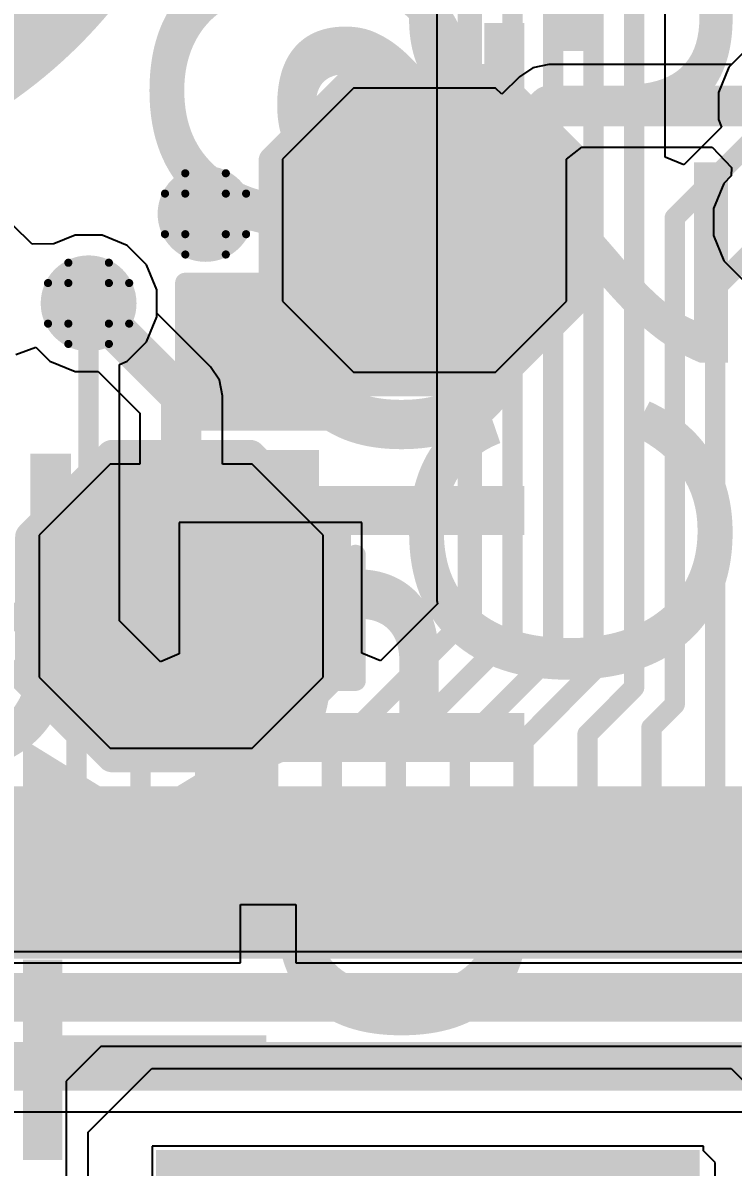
# Model space of a CAD drawing. Header units: inches. Extents: x -1 to 13, y -1.6 to 0.5.
# Drawn here: x 2.533 to 2.7081, y -0.3628 to -0.0809 of the extents above; entities that cross this region are included whole.
import ezdxf

# ---------------------------------------------------------------- set-up
doc = ezdxf.new("R2010")
doc.units = ezdxf.units.IN
doc.header["$MEASUREMENT"] = 0
for name, color, linetype in [('Bottom Layer', 5, 'Continuous'), ('Bottom Overlay', 54, 'Continuous'), ('Bottom Paste', 16, 'Continuous'), ('Bottom Solder', 6, 'Continuous'), ('Drill Drawing', 1, 'Continuous'), ('Multi-Layer', 9, 'Continuous'), ('Pad Holes', 156, 'Continuous'), ('Top Glue Points', 56, 'Continuous'), ('Top Layer', 1, 'Continuous'), ('Top Overlay', 2, 'Continuous'), ('Top Paste', 8, 'Continuous'), ('Top Solder', 216, 'Continuous'), ('Via Holes', 16, 'Continuous')]:
    doc.layers.add(name, color=color, linetype=linetype)
doc.styles.add('Arial', font='', dxfattribs={"height": 0.2})
doc.styles.add('Arial_Bold', font='', dxfattribs={"height": 0.2})
doc.styles.get('Arial').set_extended_font_data('Arial')
doc.styles.get('Arial_Bold').set_extended_font_data('Arial', bold=True)

# ---------------------------------------------------------------- blocks, each defined once
blk = doc.blocks.new('SPACER_5')
at = {"layer": 'Bottom Layer'}
h = blk.add_hatch(color=5, dxfattribs=at)
edge = h.paths.add_edge_path()
edge.add_arc((0, 0), 0.1181102, 0, 360)
at = {"layer": 'Bottom Solder'}
h = blk.add_hatch(color=6, dxfattribs=at)
edge = h.paths.add_edge_path()
edge.add_arc((0, 0), 0.1221102, 0, 360)
at = {"layer": 'Multi-Layer'}
h = blk.add_hatch(color=9, dxfattribs=at)
edge = h.paths.add_edge_path()
edge.add_arc((0, 0), 0.1181102, 0, 360)
at = {"layer": 'Pad Holes'}
h = blk.add_hatch(color=7, dxfattribs=at)
edge = h.paths.add_edge_path()
edge.add_arc((0, 0), 0.0728346, 0, 360)
at = {"layer": 'Top Layer'}
h = blk.add_hatch(color=1, dxfattribs=at)
edge = h.paths.add_edge_path()
edge.add_arc((0, 0), 0.1181102, 0, 360)
at = {"layer": 'Top Solder'}
h = blk.add_hatch(color=216, dxfattribs=at)
edge = h.paths.add_edge_path()
edge.add_arc((0, 0), 0.1221102, 0, 360)
blk = doc.blocks.new('CAP_0603_42')
at = {"layer": 'Top Layer'}
for points in [[(-0.015, 0.0175), (-0.015, -0.0175), (-0.045, -0.0175), (-0.045, 0.0175)], [(0.045, 0.0175), (0.045, -0.0175), (0.015, -0.0175), (0.015, 0.0175)]]:
    blk.add_hatch(color=1, dxfattribs=at).paths.add_polyline_path(points)
at = {"layer": 'Top Paste'}
for points in [[(-0.015, 0.0175), (-0.015, -0.0175), (-0.045, -0.0175), (-0.045, 0.0175)], [(0.045, 0.0175), (0.045, -0.0175), (0.015, -0.0175), (0.015, 0.0175)]]:
    blk.add_hatch(color=8, dxfattribs=at).paths.add_polyline_path(points)
at = {"layer": 'Top Solder'}
for points in [[(-0.0126378, 0.0198622), (-0.0126378, -0.0198622), (-0.0473622, -0.0198622), (-0.0473622, 0.0198622)], [(0.0473622, 0.0198622), (0.0473622, -0.0198622), (0.0126378, -0.0198622), (0.0126378, 0.0198622)]]:
    blk.add_hatch(color=216, dxfattribs=at).paths.add_polyline_path(points)
at = {"layer": 'Top Overlay', "const_width": 0.005}
for points in [[(-0.049, -0.021), (-0.049, 0.021)], [(-0.018, 0.021), (-0.049, 0.021)], [(0.049, 0.021), (0.018, 0.021)], [(0.049, -0.021), (0.049, 0.021)], [(-0.018, -0.021), (-0.049, -0.021)], [(0.049, -0.021), (0.018, -0.021)]]:
    blk.add_lwpolyline(points, dxfattribs=at)
at = {"layer": 'Top Overlay', "const_width": 0.0025}
for points in [[(-0.05025, 0.021, 1), (-0.04775, 0.021, 1)], [(-0.05025, 0.021, 1), (-0.04775, 0.021, 1)], [(-0.01925, 0.021, 1), (-0.01675, 0.021, 1)], [(0.01675, 0.021, 1), (0.01925, 0.021, 1)], [(0.04775, 0.021, 1), (0.05025, 0.021, 1)], [(0.04775, 0.021, 1), (0.05025, 0.021, 1)], [(-0.05025, -0.021, 1), (-0.04775, -0.021, 1)], [(-0.05025, -0.021, 1), (-0.04775, -0.021, 1)], [(-0.01925, -0.021, 1), (-0.01675, -0.021, 1)], [(0.01675, -0.021, 1), (0.01925, -0.021, 1)], [(0.04775, -0.021, 1), (0.05025, -0.021, 1)], [(0.04775, -0.021, 1), (0.05025, -0.021, 1)]]:
    blk.add_lwpolyline(points, format="xyb", close=True, dxfattribs=at)
blk = doc.blocks.new('TEST_POINT_B_79')
at = {"layer": 'Bottom Layer'}
blk.add_hatch(color=5, dxfattribs=at).paths.add_polyline_path([(0.015, 0.03), (-0.015, 0.03), (-0.03, 0.015), (-0.03, -0.015), (-0.015, -0.03), (0.015, -0.03), (0.03, -0.015), (0.03, 0.015)])
at = {"layer": 'Bottom Paste'}
blk.add_hatch(color=16, dxfattribs=at).paths.add_polyline_path([(0.015, 0.03), (-0.015, 0.03), (-0.03, 0.015), (-0.03, -0.015), (-0.015, -0.03), (0.015, -0.03), (0.03, -0.015), (0.03, 0.015)])
at = {"layer": 'Bottom Solder'}
blk.add_hatch(color=6, dxfattribs=at).paths.add_polyline_path([(0.017, 0.034), (-0.017, 0.034), (-0.034, 0.017), (-0.034, -0.017), (-0.017, -0.034), (0.017, -0.034), (0.034, -0.017), (0.034, 0.017)])
at = {"layer": 'Bottom Overlay', "const_width": 0.007874}
for points in [[(-0.017, 0.037), (-0.037, 0.017)], [(0.017, 0.037), (-0.017, 0.037)], [(0.037, 0.017), (0.017, 0.037)], [(-0.037, 0.017), (-0.037, -0.017)], [(0.037, 0.017), (0.037, -0.017)], [(-0.017, -0.037), (-0.037, -0.017)], [(0.037, -0.017), (0.017, -0.037)], [(0.017, -0.037), (-0.017, -0.037)]]:
    blk.add_lwpolyline(points, dxfattribs=at)
at = {"layer": 'Bottom Overlay', "const_width": 0.003937}
for points in [[(-0.0189685, 0.037, 1), (-0.0150315, 0.037, 1)], [(-0.0189685, 0.037, 1), (-0.0150315, 0.037, 1)], [(0.0150315, 0.037, 1), (0.0189685, 0.037, 1)], [(0.0150315, 0.037, 1), (0.0189685, 0.037, 1)], [(-0.0389685, 0.017, 1), (-0.0350315, 0.017, 1)], [(-0.0389685, 0.017, 1), (-0.0350315, 0.017, 1)], [(0.0350315, 0.017, 1), (0.0389685, 0.017, 1)], [(0.0350315, 0.017, 1), (0.0389685, 0.017, 1)], [(-0.0389685, -0.017, 1), (-0.0350315, -0.017, 1)], [(-0.0389685, -0.017, 1), (-0.0350315, -0.017, 1)], [(0.0350315, -0.017, 1), (0.0389685, -0.017, 1)], [(0.0350315, -0.017, 1), (0.0389685, -0.017, 1)], [(-0.0189685, -0.037, 1), (-0.0150315, -0.037, 1)], [(-0.0189685, -0.037, 1), (-0.0150315, -0.037, 1)], [(0.0150315, -0.037, 1), (0.0189685, -0.037, 1)], [(0.0150315, -0.037, 1), (0.0189685, -0.037, 1)]]:
    blk.add_lwpolyline(points, format="xyb", close=True, dxfattribs=at)
blk = doc.blocks.new('TEST_POINT_B_93')
at = {"layer": 'Bottom Layer'}
blk.add_hatch(color=5, dxfattribs=at).paths.add_polyline_path([(0.015, 0.03), (-0.015, 0.03), (-0.03, 0.015), (-0.03, -0.015), (-0.015, -0.03), (0.015, -0.03), (0.03, -0.015), (0.03, 0.015)])
at = {"layer": 'Bottom Paste'}
blk.add_hatch(color=16, dxfattribs=at).paths.add_polyline_path([(0.015, 0.03), (-0.015, 0.03), (-0.03, 0.015), (-0.03, -0.015), (-0.015, -0.03), (0.015, -0.03), (0.03, -0.015), (0.03, 0.015)])
at = {"layer": 'Bottom Solder'}
blk.add_hatch(color=6, dxfattribs=at).paths.add_polyline_path([(0.017, 0.034), (-0.017, 0.034), (-0.034, 0.017), (-0.034, -0.017), (-0.017, -0.034), (0.017, -0.034), (0.034, -0.017), (0.034, 0.017)])
at = {"layer": 'Bottom Overlay', "const_width": 0.007874}
for points in [[(-0.017, 0.037), (-0.037, 0.017)], [(0.017, 0.037), (-0.017, 0.037)], [(0.037, 0.017), (0.017, 0.037)], [(-0.037, 0.017), (-0.037, -0.017)], [(0.037, 0.017), (0.037, -0.017)], [(-0.017, -0.037), (-0.037, -0.017)], [(0.037, -0.017), (0.017, -0.037)], [(0.017, -0.037), (-0.017, -0.037)]]:
    blk.add_lwpolyline(points, dxfattribs=at)
at = {"layer": 'Bottom Overlay', "const_width": 0.003937}
for points in [[(-0.0189685, 0.037, 1), (-0.0150315, 0.037, 1)], [(-0.0189685, 0.037, 1), (-0.0150315, 0.037, 1)], [(0.0150315, 0.037, 1), (0.0189685, 0.037, 1)], [(0.0150315, 0.037, 1), (0.0189685, 0.037, 1)], [(-0.0389685, 0.017, 1), (-0.0350315, 0.017, 1)], [(-0.0389685, 0.017, 1), (-0.0350315, 0.017, 1)], [(0.0350315, 0.017, 1), (0.0389685, 0.017, 1)], [(0.0350315, 0.017, 1), (0.0389685, 0.017, 1)], [(-0.0389685, -0.017, 1), (-0.0350315, -0.017, 1)], [(-0.0389685, -0.017, 1), (-0.0350315, -0.017, 1)], [(0.0350315, -0.017, 1), (0.0389685, -0.017, 1)], [(0.0350315, -0.017, 1), (0.0389685, -0.017, 1)], [(-0.0189685, -0.037, 1), (-0.0150315, -0.037, 1)], [(-0.0189685, -0.037, 1), (-0.0150315, -0.037, 1)], [(0.0150315, -0.037, 1), (0.0189685, -0.037, 1)], [(0.0150315, -0.037, 1), (0.0189685, -0.037, 1)]]:
    blk.add_lwpolyline(points, format="xyb", close=True, dxfattribs=at)
blk = doc.blocks.new('QFN_56__7X7__125')
at = {"layer": 'Top Layer'}
for points in [[(-0.1525787, 0.0748032), (-0.1181299, 0.0748032), (-0.1181299, 0.0669292), (-0.1525787, 0.0669292)], [(-0.06299215, 0.06299225), (0.06299215, 0.06299225), (0.06299215, -0.06299205), (-0.06299215, -0.06299205)], [(-0.1525787, 0.0590552), (-0.1181299, 0.0590552), (-0.1181299, 0.0511812), (-0.1525787, 0.0511812)], [(-0.1525787, 0.0433072), (-0.1181299, 0.0433072), (-0.1181299, 0.0354332), (-0.1525787, 0.0354332)], [(-0.1525787, 0.0275591), (-0.1181299, 0.0275591), (-0.1181299, 0.0196851), (-0.1525787, 0.0196851)], [(-0.1525787, 0.0118111), (-0.1181299, 0.0118111), (-0.1181299, 0.0039371), (-0.1525787, 0.0039371)], [(-0.1525787, -0.0039369), (-0.1181299, -0.0039369), (-0.1181299, -0.0118109), (-0.1525787, -0.0118109)], [(-0.1525787, -0.0196849), (-0.1181299, -0.0196849), (-0.1181299, -0.0275589), (-0.1525787, -0.0275589)], [(-0.1525787, -0.035433), (-0.1181299, -0.035433), (-0.1181299, -0.043307), (-0.1525787, -0.043307)], [(-0.1525787, -0.051181), (-0.1181299, -0.051181), (-0.1181299, -0.059055), (-0.1525787, -0.059055)], [(-0.1525787, -0.066929), (-0.1181299, -0.066929), (-0.1181299, -0.074803), (-0.1525787, -0.074803)], [(-0.1525787, -0.0826771), (-0.1181299, -0.0826771), (-0.1181299, -0.0905511), (-0.1525787, -0.0905511)], [(-0.1525787, -0.0984251), (-0.1181299, -0.0984251), (-0.1181299, -0.1062991), (-0.1525787, -0.1062991)]]:
    blk.add_hatch(color=1, dxfattribs=at).paths.add_polyline_path(points)
at = {"layer": 'Top Paste'}
for points in [[(-0.1525787, 0.0748032), (-0.1181299, 0.0748032), (-0.1181299, 0.0669292), (-0.1525787, 0.0669292)], [(-0.06299215, 0.06299225), (0.06299215, 0.06299225), (0.06299215, -0.06299205), (-0.06299215, -0.06299205)], [(-0.1525787, 0.0590552), (-0.1181299, 0.0590552), (-0.1181299, 0.0511812), (-0.1525787, 0.0511812)], [(-0.1525787, 0.0433072), (-0.1181299, 0.0433072), (-0.1181299, 0.0354332), (-0.1525787, 0.0354332)], [(-0.1525787, 0.0275591), (-0.1181299, 0.0275591), (-0.1181299, 0.0196851), (-0.1525787, 0.0196851)], [(-0.1525787, 0.0118111), (-0.1181299, 0.0118111), (-0.1181299, 0.0039371), (-0.1525787, 0.0039371)], [(-0.1525787, -0.0039369), (-0.1181299, -0.0039369), (-0.1181299, -0.0118109), (-0.1525787, -0.0118109)], [(-0.1525787, -0.0196849), (-0.1181299, -0.0196849), (-0.1181299, -0.0275589), (-0.1525787, -0.0275589)], [(-0.1525787, -0.035433), (-0.1181299, -0.035433), (-0.1181299, -0.043307), (-0.1525787, -0.043307)], [(-0.1525787, -0.051181), (-0.1181299, -0.051181), (-0.1181299, -0.059055), (-0.1525787, -0.059055)], [(-0.1525787, -0.066929), (-0.1181299, -0.066929), (-0.1181299, -0.074803), (-0.1525787, -0.074803)], [(-0.1525787, -0.0826771), (-0.1181299, -0.0826771), (-0.1181299, -0.0905511), (-0.1525787, -0.0905511)], [(-0.1525787, -0.0984251), (-0.1181299, -0.0984251), (-0.1181299, -0.1062991), (-0.1525787, -0.1062991)]]:
    blk.add_hatch(color=8, dxfattribs=at).paths.add_polyline_path(points)
at = {"layer": 'Top Solder'}
for points in [[(-0.1565787, 0.0788032), (-0.1141299, 0.0788032), (-0.1141299, 0.0629292), (-0.1565787, 0.0629292)], [(-0.06699215, 0.06699225), (0.06699215, 0.06699225), (0.06699215, -0.06699205), (-0.06699215, -0.06699205)], [(-0.1565787, 0.0630552), (-0.1141299, 0.0630552), (-0.1141299, 0.0471812), (-0.1565787, 0.0471812)], [(-0.1565787, 0.0473072), (-0.1141299, 0.0473072), (-0.1141299, 0.0314332), (-0.1565787, 0.0314332)], [(-0.1565787, 0.0315591), (-0.1141299, 0.0315591), (-0.1141299, 0.0156851), (-0.1565787, 0.0156851)], [(-0.1565787, 0.0158111), (-0.1141299, 0.0158111), (-0.1141299, -6.29e-05), (-0.1565787, -6.29e-05)], [(-0.1565787, 6.31e-05), (-0.1141299, 6.31e-05), (-0.1141299, -0.0158109), (-0.1565787, -0.0158109)], [(-0.1565787, -0.0156849), (-0.1141299, -0.0156849), (-0.1141299, -0.0315589), (-0.1565787, -0.0315589)], [(-0.1565787, -0.031433), (-0.1141299, -0.031433), (-0.1141299, -0.047307), (-0.1565787, -0.047307)], [(-0.1565787, -0.047181), (-0.1141299, -0.047181), (-0.1141299, -0.063055), (-0.1565787, -0.063055)], [(-0.1565787, -0.062929), (-0.1141299, -0.062929), (-0.1141299, -0.078803), (-0.1565787, -0.078803)], [(-0.1565787, -0.0786771), (-0.1141299, -0.0786771), (-0.1141299, -0.0945511), (-0.1565787, -0.0945511)], [(-0.1565787, -0.0944251), (-0.1141299, -0.0944251), (-0.1141299, -0.1102991), (-0.1565787, -0.1102991)]]:
    blk.add_hatch(color=216, dxfattribs=at).paths.add_polyline_path(points)

msp = doc.modelspace()

# ---------------------------------------------------------------- hatches: boundary and pattern name
at = {"layer": 'Bottom Layer'}
h = msp.add_hatch(color=5, dxfattribs=at)
edge = h.paths.add_edge_path()
edge.add_arc((2.578, -0.128), 0.011811, 0, 360)
h = msp.add_hatch(color=5, dxfattribs=at)
edge = h.paths.add_edge_path()
edge.add_arc((2.5491765, -0.1500301), 0.011811, 0, 360)
at = {"layer": 'Top Glue Points'}
msp.add_hatch(color=56, dxfattribs=at).paths.add_polyline_path([(2.58238, -0.18613), (2.58238, -0.20187), (2.606, -0.20187), (2.606, -0.18613)])
at = {"layer": 'Top Layer'}
h = msp.add_hatch(color=1, dxfattribs=at)
edge = h.paths.add_edge_path()
edge.add_arc((2.578, -0.128), 0.011811, 0, 360)
h = msp.add_hatch(color=1, dxfattribs=at)
edge = h.paths.add_edge_path()
edge.add_arc((2.5491765, -0.1500301), 0.011811, 0, 360)
at = {"layer": 'Via Holes'}
h = msp.add_hatch(color=7, dxfattribs=at)
edge = h.paths.add_edge_path()
edge.add_arc((2.578, -0.128), 0.0059055, 0, 360)
h = msp.add_hatch(color=7, dxfattribs=at)
edge = h.paths.add_edge_path()
edge.add_arc((2.5491765, -0.1500301), 0.0059055, 0, 360)

# ---------------------------------------------------------------- linework, layer by layer
at = {"layer": 'Bottom Layer'}
for p, q in [((2.7117206, -0.0871535), (2.7076649, -0.0912092)), ((2.6586933, -0.0919853), (2.6553855, -0.0941955)), ((2.6625951, -0.0912092), (2.6586933, -0.0919853)), ((2.7076649, -0.0912092), (2.6625951, -0.0912092)), ((2.6553855, -0.0941955), (2.6510405, -0.0985405)), ((2.6145, -0.097), (2.597, -0.1145)), ((2.6495, -0.097), (2.6145, -0.097)), ((2.6510405, -0.0985405), (2.6495, -0.097)), ((2.667, -0.1145001), (2.6707992, -0.111601)), ((2.6707992, -0.111601), (2.702898, -0.111601)), ((2.702898, -0.111601), (2.7076917, -0.1165899)), ((2.597, -0.1145), (2.597, -0.1495)), ((2.667, -0.1495), (2.667, -0.1145001)), ((2.7076917, -0.1165899), (2.7076093, -0.1186165)), ((2.7057484, -0.1204774), (2.703189, -0.1266561)), ((2.7076093, -0.1186165), (2.7057484, -0.1204774)), ((2.703189, -0.1266561), (2.703189, -0.1333439)), ((2.5352515, -0.1354773), (2.5305226, -0.1307484)), ((2.5458326, -0.1332191), (2.5406222, -0.1353774)), ((2.5525204, -0.1332191), (2.5458326, -0.1332191)), ((2.5586991, -0.1357785), (2.5525204, -0.1332191)), ((2.703189, -0.1333439), (2.7057484, -0.1395226)), ((2.5406222, -0.1353774), (2.5352515, -0.1354773)), ((2.5634281, -0.1405075), (2.5586991, -0.1357785)), ((2.5659875, -0.1466862), (2.5634281, -0.1405075)), ((2.7057484, -0.1395226), (2.7104774, -0.1442516)), ((2.5659875, -0.1524219), (2.5659875, -0.1466862)), ((2.597, -0.1495), (2.6145, -0.167)), ((2.6495, -0.167), (2.667, -0.1495)), ((2.5792096, -0.165644), (2.5659875, -0.1524219)), ((2.5311959, -0.1626212), (2.5361959, -0.1608237)), ((2.5361959, -0.1608237), (2.5396539, -0.1642817)), ((2.5396539, -0.1642817), (2.5458326, -0.1668411)), ((2.5814198, -0.1689518), (2.5792096, -0.165644)), ((2.5458326, -0.1668411), (2.5515683, -0.1668411)), ((2.5515683, -0.1668411), (2.5618041, -0.1770769)), ((2.5821959, -0.1728536), (2.5814198, -0.1689518)), ((2.6145, -0.167), (2.6495, -0.167)), ((2.5821959, -0.18961), (2.5821959, -0.1728536)), ((2.5618041, -0.1770769), (2.5618041, -0.18961)), ((2.5545, -0.18961), (2.537, -0.20711)), ((2.5618041, -0.18961), (2.5545, -0.18961)), ((2.5895, -0.18961), (2.5821959, -0.18961)), ((2.607, -0.20711), (2.5895, -0.18961)), ((2.537, -0.20711), (2.537, -0.24211)), ((2.607, -0.24211), (2.607, -0.20711)), ((2.537, -0.24211), (2.5545, -0.25961)), ((2.5895, -0.25961), (2.607, -0.24211)), ((2.5545, -0.25961), (2.5895, -0.25961)), ((2.8030411, -0.3097845), (2.3338105, -0.3097845)), ((2.3221233, -0.3492155), (2.7913543, -0.3492155))]:
    msp.add_line(p, q, dxfattribs=at)
for points, const_width in [([(2.6320002, -0.132), (2.6625951, -0.1014051)], 0.01), ([(2.6625951, -0.1014051), (2.7212432, -0.1014051)], 0.01), ([(2.632, -0.132), (2.6320002, -0.132)], 0.005), ([(2.5491765, -0.1500301), (2.572, -0.1728536)], 0.01), ([(2.572, -0.22461), (2.572, -0.1728536)], 0.01), ([(2.3291649, -0.321), (2.8030416, -0.321)], 0.012), ([(2.3221233, -0.338), (2.796, -0.338)], 0.012)]:
    msp.add_lwpolyline(points, dxfattribs=dict(at, const_width=const_width))
for points, const_width in [([(2.6600951, -0.1014051, 1), (2.6650951, -0.1014051, 1)], 0.005), ([(2.6600951, -0.1014051, 1), (2.6650951, -0.1014051, 1)], 0.005), ([(2.6295002, -0.132, 1), (2.6345002, -0.132, 1)], 0.005), ([(2.63075, -0.132, 1), (2.63325, -0.132, 1)], 0.0025), ([(2.6307502, -0.132, 1), (2.6332502, -0.132, 1)], 0.0025), ([(2.5466765, -0.1500301, 1), (2.5516765, -0.1500301, 1)], 0.005), ([(2.5695, -0.1728536, 1), (2.5745, -0.1728536, 1)], 0.005), ([(2.5695, -0.1728536, 1), (2.5745, -0.1728536, 1)], 0.005), ([(2.5695, -0.22461, 1), (2.5745, -0.22461, 1)], 0.005)]:
    msp.add_lwpolyline(points, format="xyb", close=True, dxfattribs=dict(at, const_width=const_width))
at = {"layer": 'Drill Drawing', "const_width": 0.002}
for points in [[(2.573, -0.123), (2.573, -0.118)], [(2.573, -0.118), (2.583, -0.118)], [(2.583, -0.123), (2.583, -0.118)], [(2.568, -0.133), (2.568, -0.123)], [(2.568, -0.123), (2.573, -0.123)], [(2.583, -0.123), (2.588, -0.123)], [(2.588, -0.133), (2.588, -0.123)], [(2.568, -0.133), (2.573, -0.133)], [(2.573, -0.138), (2.573, -0.133)], [(2.583, -0.133), (2.588, -0.133)], [(2.583, -0.138), (2.583, -0.133)], [(2.573, -0.138), (2.583, -0.138)], [(2.5441765, -0.1450301), (2.5441765, -0.1400301)], [(2.5441765, -0.1400301), (2.5541765, -0.1400301)], [(2.5541765, -0.1450301), (2.5541765, -0.1400301)], [(2.5391765, -0.1550301), (2.5391765, -0.1450301)], [(2.5391765, -0.1450301), (2.5441765, -0.1450301)], [(2.5541765, -0.1450301), (2.5591765, -0.1450301)], [(2.5591765, -0.1550301), (2.5591765, -0.1450301)], [(2.5391765, -0.1550301), (2.5441765, -0.1550301)], [(2.5441765, -0.1600301), (2.5441765, -0.1550301)], [(2.5541765, -0.1550301), (2.5591765, -0.1550301)], [(2.5541765, -0.1600301), (2.5541765, -0.1550301)], [(2.5441765, -0.1600301), (2.5541765, -0.1600301)]]:
    msp.add_lwpolyline(points, dxfattribs=at)
at = {"layer": 'Drill Drawing', "const_width": 0.001}
for points in [[(2.5725, -0.118, 1), (2.5735, -0.118, 1)], [(2.5725, -0.118, 1), (2.5735, -0.118, 1)], [(2.5825, -0.118, 1), (2.5835, -0.118, 1)], [(2.5825, -0.118, 1), (2.5835, -0.118, 1)], [(2.5675, -0.123, 1), (2.5685, -0.123, 1)], [(2.5675, -0.123, 1), (2.5685, -0.123, 1)], [(2.5725, -0.123, 1), (2.5735, -0.123, 1)], [(2.5725, -0.123, 1), (2.5735, -0.123, 1)], [(2.5825, -0.123, 1), (2.5835, -0.123, 1)], [(2.5825, -0.123, 1), (2.5835, -0.123, 1)], [(2.5875, -0.123, 1), (2.5885, -0.123, 1)], [(2.5875, -0.123, 1), (2.5885, -0.123, 1)], [(2.5675, -0.133, 1), (2.5685, -0.133, 1)], [(2.5675, -0.133, 1), (2.5685, -0.133, 1)], [(2.5725, -0.133, 1), (2.5735, -0.133, 1)], [(2.5725, -0.133, 1), (2.5735, -0.133, 1)], [(2.5825, -0.133, 1), (2.5835, -0.133, 1)], [(2.5825, -0.133, 1), (2.5835, -0.133, 1)], [(2.5875, -0.133, 1), (2.5885, -0.133, 1)], [(2.5875, -0.133, 1), (2.5885, -0.133, 1)], [(2.5725, -0.138, 1), (2.5735, -0.138, 1)], [(2.5725, -0.138, 1), (2.5735, -0.138, 1)], [(2.5825, -0.138, 1), (2.5835, -0.138, 1)], [(2.5825, -0.138, 1), (2.5835, -0.138, 1)], [(2.5436765, -0.1400301, 1), (2.5446765, -0.1400301, 1)], [(2.5436765, -0.1400301, 1), (2.5446765, -0.1400301, 1)], [(2.5536765, -0.1400301, 1), (2.5546765, -0.1400301, 1)], [(2.5536765, -0.1400301, 1), (2.5546765, -0.1400301, 1)], [(2.5386765, -0.1450301, 1), (2.5396765, -0.1450301, 1)], [(2.5386765, -0.1450301, 1), (2.5396765, -0.1450301, 1)], [(2.5436765, -0.1450301, 1), (2.5446765, -0.1450301, 1)], [(2.5436765, -0.1450301, 1), (2.5446765, -0.1450301, 1)], [(2.5536765, -0.1450301, 1), (2.5546765, -0.1450301, 1)], [(2.5536765, -0.1450301, 1), (2.5546765, -0.1450301, 1)], [(2.5586765, -0.1450301, 1), (2.5596765, -0.1450301, 1)], [(2.5586765, -0.1450301, 1), (2.5596765, -0.1450301, 1)], [(2.5386765, -0.1550301, 1), (2.5396765, -0.1550301, 1)], [(2.5386765, -0.1550301, 1), (2.5396765, -0.1550301, 1)], [(2.5436765, -0.1550301, 1), (2.5446765, -0.1550301, 1)], [(2.5436765, -0.1550301, 1), (2.5446765, -0.1550301, 1)], [(2.5536765, -0.1550301, 1), (2.5546765, -0.1550301, 1)], [(2.5536765, -0.1550301, 1), (2.5546765, -0.1550301, 1)], [(2.5586765, -0.1550301, 1), (2.5596765, -0.1550301, 1)], [(2.5586765, -0.1550301, 1), (2.5596765, -0.1550301, 1)], [(2.5436765, -0.1600301, 1), (2.5446765, -0.1600301, 1)], [(2.5436765, -0.1600301, 1), (2.5446765, -0.1600301, 1)], [(2.5536765, -0.1600301, 1), (2.5546765, -0.1600301, 1)], [(2.5536765, -0.1600301, 1), (2.5546765, -0.1600301, 1)]]:
    msp.add_lwpolyline(points, format="xyb", close=True, dxfattribs=at)
at = {"layer": 'Top Layer'}
for p, q in [((2.6350076, 0.0864572), (2.6350076, -0.2232717)), ((2.6913112, -0.1139899), (2.6913112, -0.0515032)), ((2.7117206, -0.0871535), (2.7069916, -0.0918825)), ((2.7069916, -0.0918825), (2.7044322, -0.0980612)), ((2.7044322, -0.0980612), (2.7044322, -0.104749)), ((2.7052092, -0.1066248), (2.6959306, -0.1159033)), ((2.7044322, -0.104749), (2.7052092, -0.1066248)), ((2.6959306, -0.1159033), (2.6913112, -0.1139899)), ((2.5352515, -0.1354773), (2.5305226, -0.1307484)), ((2.5458326, -0.1332191), (2.5406222, -0.1353774)), ((2.5525204, -0.1332191), (2.5458326, -0.1332191)), ((2.5586991, -0.1357785), (2.5525204, -0.1332191)), ((2.5406222, -0.1353774), (2.5352515, -0.1354773)), ((2.5634281, -0.1405075), (2.5586991, -0.1357785)), ((2.5659875, -0.1466862), (2.5634281, -0.1405075)), ((2.5659875, -0.153374), (2.5659875, -0.1466862)), ((2.5634281, -0.1595527), (2.5659875, -0.153374)), ((2.5586991, -0.1642817), (2.5634281, -0.1595527)), ((2.5568234, -0.1650587), (2.5586991, -0.1642817)), ((2.5568234, -0.2282427), (2.5568234, -0.1650587)), ((2.6165, -0.204), (2.5715, -0.204)), ((2.5715, -0.204), (2.5715, -0.2363864)), ((2.6165, -0.2361927), (2.6165, -0.204)), ((2.6351646, -0.224061), (2.6211194, -0.2381062)), ((2.6350076, -0.2232717), (2.6351646, -0.224061)), ((2.5668806, -0.2382999), (2.5568234, -0.2282427)), ((2.5715, -0.2363864), (2.5668806, -0.2382999)), ((2.6211194, -0.2381062), (2.6165, -0.2361927)), ((2.586619, -0.3124801), (2.586619, -0.2980942)), ((2.586619, -0.2980942), (2.6002411, -0.2980942)), ((2.6002411, -0.2980942), (2.6002411, -0.3124801)), ((2.523912, -0.3124801), (2.586619, -0.3124801)), ((2.6002411, -0.3124801), (2.7283513, -0.3124801)), ((2.5521899, -0.3330942), (2.5436544, -0.3416297)), ((2.7101189, -0.3330942), (2.5521899, -0.3330942)), ((2.5490664, -0.3541606), (2.5647208, -0.3385062)), ((2.5647208, -0.3385062), (2.707588, -0.3385062)), ((2.707588, -0.3385062), (2.7232424, -0.3541606)), ((2.5436544, -0.3416297), (2.5436544, -0.4330942)), ((2.5490664, -0.4330942), (2.5490664, -0.3541606)), ((2.7007922, -0.3576179), (2.564808, -0.3576179)), ((2.564808, -0.3576179), (2.564808, -0.4580627)), ((2.7007922, -0.3587814), (2.7007922, -0.3576179)), ((2.7036544, -0.3616436), (2.7007922, -0.3587814)), ((2.7036544, -0.4981081), (2.7036544, -0.3616436))]:
    msp.add_line(p, q, dxfattribs=at)
for points, const_width in [([(2.6431643, -0.2232717), (2.6431643, 0.0898358)], 0.006), ([(2.6536643, -0.2312252), (2.6536643, 0.0848249)], 0.005), ([(2.6636643, -0.1297673), (2.6636643, 0.0616643)], 0.005), ([(2.6736643, -0.1339094), (2.6736643, -0.0173357)], 0.005), ([(2.6836643, -0.2446584), (2.6836643, -0.0483357)], 0.005), ([(2.6936643, -0.128984), (2.7212432, -0.1014051)], 0.005), ([(2.6936643, -0.2488036), (2.6936643, -0.128984)], 0.005), ([(2.6636643, -0.2363757), (2.6636643, -0.1297673)], 0.005), ([(2.7036643, -0.1463357), (2.72, -0.13)], 0.005), ([(2.6736643, -0.2405177), (2.6736643, -0.1339094)], 0.005), ([(2.7036643, -0.2902557), (2.7036643, -0.1463357)], 0.005), ([(2.5491765, -0.2314102), (2.5491765, -0.15003)], 0.005), ([(2.4898422, -0.2003601), (2.5461859, -0.2567038)], 0.005), ([(2.521, -0.2173758), (2.561932, -0.2583078)], 0.005), ([(2.59343, -0.22457), (2.594, -0.224)], 0.005), ([(2.59343, -0.2902557), (2.59343, -0.22457)], 0.005), ([(2.6431643, -0.2232717), (2.6436643, -0.2232717)], 0.005), ([(2.6436643, -0.2263757), (2.6436643, -0.2232717)], 0.005), ([(2.6091643, -0.2608757), (2.6436643, -0.2263757)], 0.005), ([(2.5491765, -0.2314102), (2.577932, -0.2601657)], 0.005), ([(2.6470962, -0.2377938), (2.6536643, -0.2312252)], 0.005), ([(2.6406643, -0.2593757), (2.6636643, -0.2363757)], 0.005), ([(2.6249143, -0.2599757), (2.6470962, -0.2377938)], 0.005), ([(2.6564143, -0.2577757), (2.6736643, -0.2405177)], 0.005), ([(2.6721643, -0.2561657), (2.6836643, -0.2446584)], 0.005), ([(2.6879143, -0.2545557), (2.6936643, -0.2488057)], 0.005), ([(2.6936643, -0.2488057), (2.6936643, -0.2488036)], 0.005), ([(2.6721643, -0.2902557), (2.6721643, -0.2561657)], 0.005), ([(2.6879143, -0.2902557), (2.6879143, -0.2545557)], 0.005), ([(2.5461859, -0.2902557), (2.5461859, -0.2567038)], 0.005), ([(2.561932, -0.2902557), (2.561932, -0.2583078)], 0.005), ([(2.6564143, -0.2902557), (2.6564143, -0.2577757)], 0.005), ([(2.577932, -0.2900057), (2.577932, -0.2601657)], 0.005), ([(2.6091643, -0.2902557), (2.6091643, -0.2608757)], 0.005), ([(2.6249143, -0.2902557), (2.6249143, -0.2599757)], 0.005), ([(2.6406643, -0.2902557), (2.6406643, -0.2593757)], 0.005)]:
    msp.add_lwpolyline(points, dxfattribs=dict(at, const_width=const_width))
for points, const_width in [([(2.6924143, -0.128984, 1), (2.6949143, -0.128984, 1)], 0.0025), ([(2.6924143, -0.128984, 1), (2.6949143, -0.128984, 1)], 0.0025), ([(2.6624143, -0.1297673, 1), (2.6649143, -0.1297673, 1)], 0.0025), ([(2.6624143, -0.1297673, 1), (2.6649143, -0.1297673, 1)], 0.0025), ([(2.6724143, -0.1339094, 1), (2.6749143, -0.1339094, 1)], 0.0025), ([(2.6724143, -0.1339094, 1), (2.6749143, -0.1339094, 1)], 0.0025), ([(2.7024143, -0.1463357, 1), (2.7049143, -0.1463357, 1)], 0.0025), ([(2.7024143, -0.1463357, 1), (2.7049143, -0.1463357, 1)], 0.0025), ([(2.5479265, -0.15003, 1), (2.5504265, -0.15003, 1)], 0.0025), ([(2.59218, -0.22457, 1), (2.59468, -0.22457, 1)], 0.0025), ([(2.59218, -0.22457, 1), (2.59468, -0.22457, 1)], 0.0025), ([(2.59275, -0.224, 1), (2.59525, -0.224, 1)], 0.0025), ([(2.6416643, -0.2232717, 1), (2.6446643, -0.2232717, 1)], 0.003), ([(2.6419143, -0.2232717, 1), (2.6444143, -0.2232717, 1)], 0.0025), ([(2.6424143, -0.2232717, 1), (2.6449143, -0.2232717, 1)], 0.0025), ([(2.6424143, -0.2232717, 1), (2.6449143, -0.2232717, 1)], 0.0025), ([(2.6424143, -0.2263757, 1), (2.6449143, -0.2263757, 1)], 0.0025), ([(2.6424143, -0.2263757, 1), (2.6449143, -0.2263757, 1)], 0.0025), ([(2.5479265, -0.2314102, 1), (2.5504265, -0.2314102, 1)], 0.0025), ([(2.5479265, -0.2314102, 1), (2.5504265, -0.2314102, 1)], 0.0025), ([(2.6524143, -0.2312252, 1), (2.6549143, -0.2312252, 1)], 0.0025), ([(2.6524143, -0.2312252, 1), (2.6549143, -0.2312252, 1)], 0.0025), ([(2.6624143, -0.2363757, 1), (2.6649143, -0.2363757, 1)], 0.0025), ([(2.6624143, -0.2363757, 1), (2.6649143, -0.2363757, 1)], 0.0025), ([(2.6458462, -0.2377938, 1), (2.6483462, -0.2377938, 1)], 0.0025), ([(2.6458462, -0.2377938, 1), (2.6483462, -0.2377938, 1)], 0.0025), ([(2.6724143, -0.2405177, 1), (2.6749143, -0.2405177, 1)], 0.0025), ([(2.6724143, -0.2405177, 1), (2.6749143, -0.2405177, 1)], 0.0025), ([(2.6824143, -0.2446584, 1), (2.6849143, -0.2446584, 1)], 0.0025), ([(2.6824143, -0.2446584, 1), (2.6849143, -0.2446584, 1)], 0.0025), ([(2.6924143, -0.2488036, 1), (2.6949143, -0.2488036, 1)], 0.0025), ([(2.6924143, -0.2488036, 1), (2.6949143, -0.2488036, 1)], 0.0025), ([(2.6924143, -0.2488057, 1), (2.6949143, -0.2488057, 1)], 0.0025), ([(2.6924143, -0.2488057, 1), (2.6949143, -0.2488057, 1)], 0.0025), ([(2.6709143, -0.2561657, 1), (2.6734143, -0.2561657, 1)], 0.0025), ([(2.6709143, -0.2561657, 1), (2.6734143, -0.2561657, 1)], 0.0025), ([(2.6866643, -0.2545557, 1), (2.6891643, -0.2545557, 1)], 0.0025), ([(2.6866643, -0.2545557, 1), (2.6891643, -0.2545557, 1)], 0.0025), ([(2.5449359, -0.2567038, 1), (2.5474359, -0.2567038, 1)], 0.0025), ([(2.5449359, -0.2567038, 1), (2.5474359, -0.2567038, 1)], 0.0025), ([(2.560682, -0.2583078, 1), (2.563182, -0.2583078, 1)], 0.0025), ([(2.560682, -0.2583078, 1), (2.563182, -0.2583078, 1)], 0.0025), ([(2.6551643, -0.2577757, 1), (2.6576643, -0.2577757, 1)], 0.0025), ([(2.6551643, -0.2577757, 1), (2.6576643, -0.2577757, 1)], 0.0025), ([(2.576682, -0.2601657, 1), (2.579182, -0.2601657, 1)], 0.0025), ([(2.576682, -0.2601657, 1), (2.579182, -0.2601657, 1)], 0.0025), ([(2.6079143, -0.2608757, 1), (2.6104143, -0.2608757, 1)], 0.0025), ([(2.6079143, -0.2608757, 1), (2.6104143, -0.2608757, 1)], 0.0025), ([(2.6236643, -0.2599757, 1), (2.6261643, -0.2599757, 1)], 0.0025), ([(2.6236643, -0.2599757, 1), (2.6261643, -0.2599757, 1)], 0.0025), ([(2.6394143, -0.2593757, 1), (2.6419143, -0.2593757, 1)], 0.0025), ([(2.6394143, -0.2593757, 1), (2.6419143, -0.2593757, 1)], 0.0025), ([(2.5449359, -0.2902557, 1), (2.5474359, -0.2902557, 1)], 0.0025), ([(2.560682, -0.2902557, 1), (2.563182, -0.2902557, 1)], 0.0025), ([(2.576682, -0.2900057, 1), (2.579182, -0.2900057, 1)], 0.0025), ([(2.59218, -0.2902557, 1), (2.59468, -0.2902557, 1)], 0.0025), ([(2.6079143, -0.2902557, 1), (2.6104143, -0.2902557, 1)], 0.0025), ([(2.6236643, -0.2902557, 1), (2.6261643, -0.2902557, 1)], 0.0025), ([(2.6394143, -0.2902557, 1), (2.6419143, -0.2902557, 1)], 0.0025), ([(2.6551643, -0.2902557, 1), (2.6576643, -0.2902557, 1)], 0.0025), ([(2.6709143, -0.2902557, 1), (2.6734143, -0.2902557, 1)], 0.0025), ([(2.6866643, -0.2902557, 1), (2.6891643, -0.2902557, 1)], 0.0025), ([(2.7024143, -0.2902557, 1), (2.7049143, -0.2902557, 1)], 0.0025)]:
    msp.add_lwpolyline(points, format="xyb", close=True, dxfattribs=dict(at, const_width=const_width))

# ---------------------------------------------------------------- block references
msp.add_blockref('SPACER_5', (2.4606299, 0))
for name, p, rotation in [('TEST_POINT_B_79', (2.632, -0.132), 180), ('CAP_0603_42', (2.594, -0.194), 270), ('TEST_POINT_B_93', (2.572, -0.22461), 180), ('QFN_56__7X7__125', (2.6328, -0.42561), 270)]:
    msp.add_blockref(name, p, dxfattribs=dict(rotation=rotation))

# ---------------------------------------------------------------- texts
at = {"layer": 'Bottom Overlay', "style": 'Arial_Bold'}
for s, p in [('GPIO2', (2.6565623, -0.3337757)), ('TX1', (2.592999, -0.3619986))]:
    msp.add_text(s, height=0.06, rotation=90, dxfattribs=at).set_placement(p)
at = {"layer": 'Top Overlay', "style": 'Arial'}
for s, p in [('C25', (2.6428346, -0.1394422)), ('C23', (2.7068346, -0.2482532))]:
    msp.add_text(s, height=0.0775, rotation=90, dxfattribs=at).set_placement(p)
msp.add_text('U3', height=0.0775, dxfattribs=at).set_placement((2.4750076, -0.2645322))

doc.saveas('drawing.dxf')
